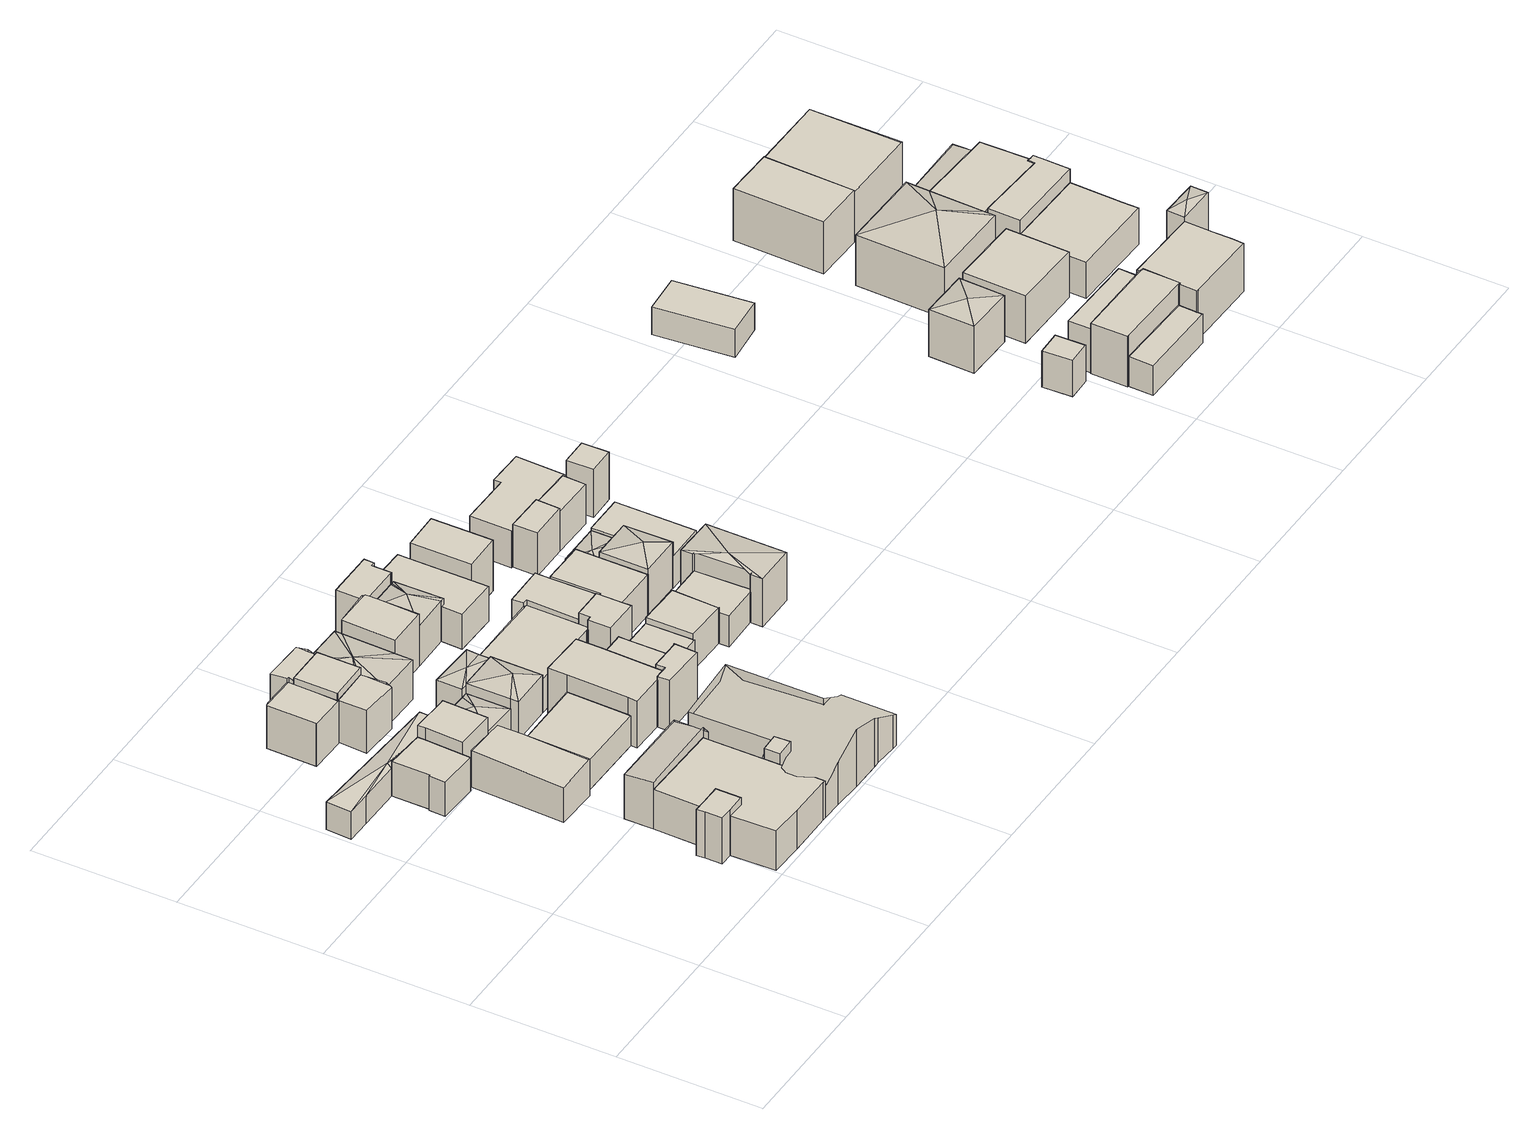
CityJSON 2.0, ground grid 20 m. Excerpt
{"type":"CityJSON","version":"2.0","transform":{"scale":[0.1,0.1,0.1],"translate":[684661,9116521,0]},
"CityObjects":{
"building1":{"type":"Building","attributes":{"Building Type":"Residential","Roof Shape":"shed","Roof Material":"Concrete Glazed Tile","Roof Material Code":"1","Roof Direction":"west","Building Height":6.89,"Roof Slope":11.7,"Footprint Area":16.26,"Solar PV Capacity Low":2.04,"Solar PV Capacity High":2.67,"Solar Annual Energy Low":2935,"Solar Annual Energy High":3869,"Suitable PV Area":12.15},"geometry":[{"type":"MultiSurface","lod":"2.2","boundaries":[[[0,1,2,3,4,5,6]],[[6,5,7,8]],[[5,4,9,7]],[[4,3,10,9]],[[3,2,11,10]],[[2,1,12,11]],[[1,0,13,12]],[[0,6,8,13]],[[8,7,9,10,11,12,13]]]}]},
"building2":{"type":"Building","attributes":{"Building Type":"Residential","Roof Shape":"hip","Roof Material":"Concrete Glazed Tile","Roof Material Code":"1","Roof Direction":"west","Building Height":4.15,"Roof Slope":23.5,"Footprint Area":63.28,"Solar PV Capacity Low":7.92,"Solar PV Capacity High":10.41,"Solar Annual Energy Low":11425,"Solar Annual Energy High":15057,"Suitable PV Area":47.3},"geometry":[{"type":"MultiSurface","lod":"2.2","boundaries":[[[14,15,16,17,18,19,20]],[[20,19,21,22]],[[19,18,23,21]],[[18,17,24,23]],[[17,16,25,24]],[[16,15,26,25]],[[15,14,27,26]],[[14,20,22,27]],[[22,21,28]],[[21,23,28]],[[23,24,28]],[[24,25,28]],[[25,26,28]],[[26,27,28]],[[27,22,28]]]}]},
"building3":{"type":"Building","attributes":{"Building Type":"Residential","Roof Shape":"shed","Roof Material":"Concrete Glazed Tile","Roof Material Code":"1","Roof Direction":"west","Building Height":5.06,"Roof Slope":14.5,"Footprint Area":41.88,"Solar PV Capacity Low":5.24,"Solar PV Capacity High":6.89,"Solar Annual Energy Low":7561,"Solar Annual Energy High":9964,"Suitable PV Area":31.3},"geometry":[{"type":"MultiSurface","lod":"2.2","boundaries":[[[17,29,30,31,32,33,18]],[[18,33,34,35]],[[33,32,36,34]],[[32,31,37,36]],[[31,30,38,37]],[[30,29,39,38]],[[29,17,40,39]],[[17,18,35,40]],[[35,34,36,37,38,39,40]]]}]},
"building4":{"type":"Building","attributes":{"Building Type":"Residential","Roof Shape":"shed","Roof Material":"Clay Tile Shingle","Roof Material Code":"3","Roof Direction":"west","Building Height":5.64,"Roof Slope":15.3,"Footprint Area":188.27,"Solar PV Capacity Low":23.57,"Solar PV Capacity High":30.96,"Solar Annual Energy Low":33990,"Solar Annual Energy High":44797,"Suitable PV Area":140.73},"geometry":[{"type":"MultiSurface","lod":"2.2","boundaries":[[[41,5,4,3,2,42,43,44,45,46,47,48,49,50]],[[50,49,51,52]],[[49,48,53,51]],[[48,47,54,53]],[[47,46,55,54]],[[46,45,56,55]],[[45,44,57,56]],[[44,43,58,57]],[[43,42,59,58]],[[42,2,60,59]],[[2,3,61,60]],[[3,4,62,61]],[[4,5,63,62]],[[5,41,64,63]],[[41,50,52,64]],[[52,51,53,54,55,56,57,58,59,60,61,62,63,64]]]}]},
"building5":{"type":"Building","attributes":{"Building Type":"Residential","Roof Shape":"gable","Roof Material":"Concrete Glazed Tile","Roof Material Code":"1","Roof Direction":"west","Building Height":5.34,"Roof Slope":33.9,"Footprint Area":77.62,"Solar PV Capacity Low":9.72,"Solar PV Capacity High":12.76,"Solar Annual Energy Low":14013,"Solar Annual Energy High":18468,"Suitable PV Area":58.02},"geometry":[{"type":"MultiSurface","lod":"2.2","boundaries":[[[65,66,67,68,69,70]],[[70,69,71,72]],[[69,68,73,71]],[[68,67,74,73]],[[67,66,75,74]],[[66,65,76,75]],[[65,70,72,76]],[[72,71,73,74,75,76]]]}]},
"building6":{"type":"Building","attributes":{"Building Type":"Residential","Roof Shape":"gable","Roof Material":"Concrete Glazed Tile","Roof Material Code":"1","Roof Direction":"west","Building Height":6.68,"Roof Slope":33.2,"Footprint Area":48.15,"Solar PV Capacity Low":6.03,"Solar PV Capacity High":7.92,"Solar Annual Energy Low":8694,"Solar Annual Energy High":11458,"Suitable PV Area":36},"geometry":[{"type":"MultiSurface","lod":"2.2","boundaries":[[[77,41,50,49,78]],[[78,49,79,80]],[[49,50,81,79]],[[50,41,82,81]],[[41,77,83,82]],[[77,78,80,83]],[[80,79,81,82,83]]]}]},
"building7":{"type":"Building","attributes":{"Building Type":"Residential","Roof Shape":"gable","Roof Material":"Concrete Glazed Tile","Roof Material Code":"1","Roof Direction":"west","Building Height":6.47,"Roof Slope":28.2,"Footprint Area":35.19,"Solar PV Capacity Low":4.41,"Solar PV Capacity High":5.79,"Solar Annual Energy Low":6353,"Solar Annual Energy High":8373,"Suitable PV Area":26.3},"geometry":[{"type":"MultiSurface","lod":"2.2","boundaries":[[[84,85,86,87,88,89,90,91,92]],[[92,91,93,94]],[[91,90,95,93]],[[90,89,96,95]],[[89,88,97,96]],[[88,87,98,97]],[[87,86,99,98]],[[86,85,100,99]],[[85,84,101,100]],[[84,92,94,101]],[[94,93,95,96,97,98,99,100,101]]]}]},
"building8":{"type":"Building","attributes":{"Building Type":"Residential","Roof Shape":"shed","Roof Material":"Concrete Glazed Tile","Roof Material Code":"1","Roof Direction":"west","Building Height":6.77,"Roof Slope":15.5,"Footprint Area":36.15,"Solar PV Capacity Low":4.53,"Solar PV Capacity High":5.95,"Solar Annual Energy Low":6527,"Solar Annual Energy High":8602,"Suitable PV Area":27.02},"geometry":[{"type":"MultiSurface","lod":"2.2","boundaries":[[[19,18,33,102,103,104]],[[104,103,105,106]],[[103,102,107,105]],[[102,33,108,107]],[[33,18,109,108]],[[18,19,110,109]],[[19,104,106,110]],[[106,105,107,108,109,110]]]}]},
"building9":{"type":"Building","attributes":{"Building Type":"Residential","Roof Shape":"gable","Roof Material":"Concrete Glazed Tile","Roof Material Code":"1","Roof Direction":"west","Building Height":6.35,"Roof Slope":33.2,"Footprint Area":22.7,"Solar PV Capacity Low":2.84,"Solar PV Capacity High":3.73,"Solar Annual Energy Low":4099,"Solar Annual Energy High":5402,"Suitable PV Area":16.97},"geometry":[{"type":"MultiSurface","lod":"2.2","boundaries":[[[111,112,113,114,115]],[[115,114,116,117]],[[114,113,118,116]],[[113,112,119,118]],[[112,111,120,119]],[[111,115,117,120]],[[117,116,118,119,120]]]}]},
"building10":{"type":"Building","attributes":{"Building Type":"Residential","Roof Shape":"gable","Roof Material":"Concrete Glazed Tile","Roof Material Code":"1","Roof Direction":"west","Building Height":7.15,"Roof Slope":25.3,"Footprint Area":5.91,"Solar PV Capacity Low":0.74,"Solar PV Capacity High":0.97,"Solar Annual Energy Low":1066,"Solar Annual Energy High":1405,"Suitable PV Area":4.41},"geometry":[{"type":"MultiSurface","lod":"2.2","boundaries":[[[47,46,121,122]],[[122,121,123,124]],[[121,46,125,123]],[[46,47,126,125]],[[47,122,124,126]],[[124,123,125,126]]]}]},
"building11":{"type":"Building","attributes":{"Building Type":"Residential","Roof Shape":"flat","Roof Material":"Concrete Glazed Tile","Roof Material Code":"1","Roof Direction":"west","Building Height":4.52,"Roof Slope":5.6,"Footprint Area":93.15,"Solar PV Capacity Low":11.66,"Solar PV Capacity High":15.32,"Solar Annual Energy Low":16818,"Solar Annual Energy High":22165,"Suitable PV Area":69.63},"geometry":[{"type":"MultiSurface","lod":"2.2","boundaries":[[[127,128,68,67,129]],[[129,67,130,131]],[[67,68,132,130]],[[68,128,133,132]],[[128,127,134,133]],[[127,129,131,134]],[[131,130,132,133,134]]]}]},
"building12":{"type":"Building","attributes":{"Building Type":"Residential","Roof Shape":"flat","Roof Material":"Concrete Glazed Tile","Roof Material Code":"1","Roof Direction":"west","Building Height":7.47,"Roof Slope":11.4,"Footprint Area":33.88,"Solar PV Capacity Low":4.24,"Solar PV Capacity High":5.57,"Solar Annual Energy Low":6117,"Solar Annual Energy High":8062,"Suitable PV Area":25.33},"geometry":[{"type":"MultiSurface","lod":"2.2","boundaries":[[[135,84,92,113,112,136,137]],[[137,136,138,139]],[[136,112,140,138]],[[112,113,141,140]],[[113,92,142,141]],[[92,84,143,142]],[[84,135,144,143]],[[135,137,139,144]],[[139,138,140,141,142,143,144]]]}]},
"building13":{"type":"Building","attributes":{"Building Type":"Residential","Roof Shape":"hip","Roof Material":"Concrete Glazed Tile","Roof Material Code":"1","Roof Direction":"west","Building Height":4.33,"Roof Slope":23.8,"Footprint Area":33,"Solar PV Capacity Low":4.13,"Solar PV Capacity High":5.43,"Solar Annual Energy Low":5958,"Solar Annual Energy High":7852,"Suitable PV Area":24.67},"geometry":[{"type":"MultiSurface","lod":"2.2","boundaries":[[[145,146,147,104,148]],[[148,104,149,150]],[[104,147,151,149]],[[147,146,152,151]],[[146,145,153,152]],[[145,148,150,153]],[[150,149,154]],[[149,151,154]],[[151,152,154]],[[152,153,154]],[[153,150,154]]]}]},
"building14":{"type":"Building","attributes":{"Building Type":"Residential","Roof Shape":"gable","Roof Material":"Concrete Glazed Tile","Roof Material Code":"1","Roof Direction":"west","Building Height":7.01,"Roof Slope":25.7,"Footprint Area":16.87,"Solar PV Capacity Low":2.11,"Solar PV Capacity High":2.77,"Solar Annual Energy Low":3045,"Solar Annual Energy High":4014,"Suitable PV Area":12.61},"geometry":[{"type":"MultiSurface","lod":"2.2","boundaries":[[[155,86,85,84,135,156,157]],[[157,156,158,159]],[[156,135,160,158]],[[135,84,161,160]],[[84,85,162,161]],[[85,86,163,162]],[[86,155,164,163]],[[155,157,159,164]],[[159,158,160,161,162,163,164]]]}]},
"building15":{"type":"Building","attributes":{"Building Type":"Residential","Roof Shape":"hip","Roof Material":"Concrete Glazed Tile","Roof Material Code":"1","Roof Direction":"west","Building Height":6.05,"Roof Slope":21.5,"Footprint Area":65.98,"Solar PV Capacity Low":8.26,"Solar PV Capacity High":10.85,"Solar Annual Energy Low":11913,"Solar Annual Energy High":15701,"Suitable PV Area":49.32},"geometry":[{"type":"MultiSurface","lod":"2.2","boundaries":[[[156,135,137,136,112,111,165,166,167,168]],[[168,167,169,170]],[[167,166,171,169]],[[166,165,172,171]],[[165,111,173,172]],[[111,112,174,173]],[[112,136,175,174]],[[136,137,176,175]],[[137,135,177,176]],[[135,156,178,177]],[[156,168,170,178]],[[170,169,179]],[[169,171,179]],[[171,172,179]],[[172,173,179]],[[173,174,179]],[[174,175,179]],[[175,176,179]],[[176,177,179]],[[177,178,179]],[[178,170,179]]]}]},
"building16":{"type":"Building","attributes":{"Building Type":"Residential","Roof Shape":"hip","Roof Material":"Concrete Glazed Tile","Roof Material Code":"1","Roof Direction":"west","Building Height":5.85,"Roof Slope":27.7,"Footprint Area":41.78,"Solar PV Capacity Low":5.23,"Solar PV Capacity High":6.87,"Solar Annual Energy Low":7543,"Solar Annual Energy High":9941,"Suitable PV Area":31.23},"geometry":[{"type":"MultiSurface","lod":"2.2","boundaries":[[[146,145,180,181,182]],[[182,181,183,184]],[[181,180,185,183]],[[180,145,186,185]],[[145,146,187,186]],[[146,182,184,187]],[[184,183,188]],[[183,185,188]],[[185,186,188]],[[186,187,188]],[[187,184,188]]]}]},
"building17":{"type":"Building","attributes":{"Building Type":"Residential","Roof Shape":"gable","Roof Material":"Clay Tile Shingle","Roof Material Code":"3","Roof Direction":"west","Building Height":4.66,"Roof Slope":32,"Footprint Area":230.27,"Solar PV Capacity Low":28.83,"Solar PV Capacity High":37.87,"Solar Annual Energy Low":41574,"Solar Annual Energy High":54792,"Suitable PV Area":172.13},"geometry":[{"type":"MultiSurface","lod":"2.2","boundaries":[[[189,190,191,192,193,194,48,47,122,121,46,45,195,196,197,198,199,200]],[[200,199,201,202]],[[199,198,203,201]],[[198,197,204,203]],[[197,196,205,204]],[[196,195,206,205]],[[195,45,207,206]],[[45,46,208,207]],[[46,121,209,208]],[[121,122,210,209]],[[122,47,211,210]],[[47,48,212,211]],[[48,194,213,212]],[[194,193,214,213]],[[193,192,215,214]],[[192,191,216,215]],[[191,190,217,216]],[[190,189,218,217]],[[189,200,202,218]],[[202,201,203,204,205,206,207,208,209,210,211,212,213,214,215,216,217,218]]]}]},
"building18":{"type":"Building","attributes":{"Building Type":"Residential","Roof Shape":"hip","Roof Material":"Concrete Glazed Tile","Roof Material Code":"1","Roof Direction":"west","Building Height":5.45,"Roof Slope":22.8,"Footprint Area":23.25,"Solar PV Capacity Low":2.91,"Solar PV Capacity High":3.82,"Solar Annual Energy Low":4197,"Solar Annual Energy High":5531,"Suitable PV Area":17.38},"geometry":[{"type":"MultiSurface","lod":"2.2","boundaries":[[[219,147,146,182,220,221]],[[221,220,222,223]],[[220,182,224,222]],[[182,146,225,224]],[[146,147,226,225]],[[147,219,227,226]],[[219,221,223,227]],[[223,222,228]],[[222,224,228]],[[224,225,228]],[[225,226,228]],[[226,227,228]],[[227,223,228]]]}]},
"building19":{"type":"Building","attributes":{"Building Type":"Residential","Roof Shape":"flat","Roof Material":"Concrete Glazed Tile","Roof Material Code":"1","Roof Direction":"west","Building Height":7.12,"Roof Slope":7.2,"Footprint Area":80.52,"Solar PV Capacity Low":10.08,"Solar PV Capacity High":13.24,"Solar Annual Energy Low":14538,"Solar Annual Energy High":19159,"Suitable PV Area":60.19},"geometry":[{"type":"MultiSurface","lod":"2.2","boundaries":[[[229,128,127,230,231,232,233,234,235]],[[235,234,236,237]],[[234,233,238,236]],[[233,232,239,238]],[[232,231,240,239]],[[231,230,241,240]],[[230,127,242,241]],[[127,128,243,242]],[[128,229,244,243]],[[229,235,237,244]],[[237,236,238,239,240,241,242,243,244]]]}]},
"building20":{"type":"Building","attributes":{"Building Type":"Residential","Roof Shape":"shed","Roof Material":"Concrete Glazed Tile","Roof Material Code":"1","Roof Direction":"west","Building Height":7.63,"Roof Slope":10,"Footprint Area":17.45,"Solar PV Capacity Low":2.18,"Solar PV Capacity High":2.87,"Solar Annual Energy Low":3150,"Solar Annual Energy High":4151,"Suitable PV Area":13.04},"geometry":[{"type":"MultiSurface","lod":"2.2","boundaries":[[[245,246,247,233,232,231,248,249]],[[249,248,250,251]],[[248,231,252,250]],[[231,232,253,252]],[[232,233,254,253]],[[233,247,255,254]],[[247,246,256,255]],[[246,245,257,256]],[[245,249,251,257]],[[251,250,252,253,254,255,256,257]]]}]},
"building21":{"type":"Building","attributes":{"Building Type":"Residential","Roof Shape":"gable","Roof Material":"Concrete Glazed Tile","Roof Material Code":"1","Roof Direction":"west","Building Height":7.99,"Roof Slope":33.8,"Footprint Area":42.11,"Solar PV Capacity Low":5.27,"Solar PV Capacity High":6.93,"Solar Annual Energy Low":7603,"Solar Annual Energy High":10020,"Suitable PV Area":31.48},"geometry":[{"type":"MultiSurface","lod":"2.2","boundaries":[[[258,167,166,259,260,261]],[[261,260,262,263]],[[260,259,264,262]],[[259,166,265,264]],[[166,167,266,265]],[[167,258,267,266]],[[258,261,263,267]],[[263,262,264,265,266,267]]]}]},
"building22":{"type":"Building","attributes":{"Building Type":"Residential","Roof Shape":"flat","Roof Material":"Concrete Glazed Tile","Roof Material Code":"1","Roof Direction":"west","Building Height":5.8,"Roof Slope":12,"Footprint Area":33.67,"Solar PV Capacity Low":4.22,"Solar PV Capacity High":5.54,"Solar Annual Energy Low":6080,"Solar Annual Energy High":8012,"Suitable PV Area":25.17},"geometry":[{"type":"MultiSurface","lod":"2.2","boundaries":[[[234,233,247,246,268,269]],[[269,268,270,271]],[[268,246,272,270]],[[246,247,273,272]],[[247,233,274,273]],[[233,234,275,274]],[[234,269,271,275]],[[271,270,272,273,274,275]]]}]},
"building23":{"type":"Building","attributes":{"Building Type":"Residential","Roof Shape":"gable","Roof Material":"Concrete Glazed Tile","Roof Material Code":"1","Roof Direction":"west","Building Height":5.14,"Roof Slope":28,"Footprint Area":99.01,"Solar PV Capacity Low":12.4,"Solar PV Capacity High":16.28,"Solar Annual Energy Low":17876,"Solar Annual Energy High":23560,"Suitable PV Area":74.01},"geometry":[{"type":"MultiSurface","lod":"2.2","boundaries":[[[182,181,276,277,278,279,280,281,220]],[[220,281,282,283]],[[281,280,284,282]],[[280,279,285,284]],[[279,278,286,285]],[[278,277,287,286]],[[277,276,288,287]],[[276,181,289,288]],[[181,182,290,289]],[[182,291,290]],[[182,220,283,291]],[[283,282,284,285,286,287,288,289,290,291]]]}]},
"building24":{"type":"Building","attributes":{"Building Type":"Residential","Roof Shape":"hip","Roof Material":"Concrete Glazed Tile","Roof Material Code":"1","Roof Direction":"west","Building Height":6.13,"Roof Slope":29.6,"Footprint Area":41.36,"Solar PV Capacity Low":5.18,"Solar PV Capacity High":6.8,"Solar Annual Energy Low":7466,"Solar Annual Energy High":9840,"Suitable PV Area":30.91},"geometry":[{"type":"MultiSurface","lod":"2.2","boundaries":[[[292,293,260,259,294,295,296]],[[296,295,297,298]],[[295,294,299,297]],[[294,259,300,299]],[[259,260,301,300]],[[260,293,302,301]],[[293,292,303,302]],[[292,296,298,303]],[[298,297,304]],[[297,299,304]],[[299,300,304]],[[300,301,304]],[[301,302,304]],[[302,303,304]],[[303,298,304]]]}]},
"building25":{"type":"Building","attributes":{"Building Type":"Residential","Roof Shape":"gable","Roof Material":"Concrete Glazed Tile","Roof Material Code":"1","Roof Direction":"west","Building Height":4.64,"Roof Slope":28.5,"Footprint Area":33.91,"Solar PV Capacity Low":4.25,"Solar PV Capacity High":5.58,"Solar Annual Energy Low":6121,"Solar Annual Energy High":8068,"Suitable PV Area":25.34},"geometry":[{"type":"MultiSurface","lod":"2.2","boundaries":[[[268,246,245,305,306,307]],[[307,306,308,309]],[[306,305,310,308]],[[305,245,311,310]],[[245,246,312,311]],[[246,268,313,312]],[[268,307,309,313]],[[309,308,310,311,312,313]]]}]},
"building26":{"type":"Building","attributes":{"Building Type":"Residential","Roof Shape":"flat","Roof Material":"Concrete Glazed Tile","Roof Material Code":"1","Roof Direction":"west","Building Height":7.76,"Roof Slope":8.9,"Footprint Area":25.7,"Solar PV Capacity Low":3.22,"Solar PV Capacity High":4.23,"Solar Annual Energy Low":4641,"Solar Annual Energy High":6116,"Suitable PV Area":19.21},"geometry":[{"type":"MultiSurface","lod":"2.2","boundaries":[[[314,258,261,260,293,292,315,316,317]],[[317,316,318,319]],[[316,315,320,318]],[[315,292,321,320]],[[292,293,322,321]],[[293,260,323,322]],[[260,261,324,323]],[[261,258,325,324]],[[258,314,326,325]],[[314,317,319,326]],[[319,318,320,321,322,323,324,325,326]]]}]},
"building27":{"type":"Building","attributes":{"Building Type":"Residential","Roof Shape":"flat","Roof Material":"Concrete Glazed Tile","Roof Material Code":"1","Roof Direction":"west","Building Height":6.91,"Roof Slope":8.1,"Footprint Area":22.49,"Solar PV Capacity Low":2.82,"Solar PV Capacity High":3.7,"Solar Annual Energy Low":4060,"Solar Annual Energy High":5350,"Suitable PV Area":16.81},"geometry":[{"type":"MultiSurface","lod":"2.2","boundaries":[[[327,328,329,279,278,277,330,331]],[[331,330,332,333]],[[330,277,334,332]],[[277,278,335,334]],[[278,279,336,335]],[[279,329,337,336]],[[329,328,338,337]],[[328,327,339,338]],[[327,331,333,339]],[[333,332,334,335,336,337,338,339]]]}]},
"building28":{"type":"Building","attributes":{"Building Type":"Residential","Roof Shape":"flat","Roof Material":"Concrete Glazed Tile","Roof Material Code":"1","Roof Direction":"west","Building Height":5.29,"Roof Slope":9.3,"Footprint Area":71.92,"Solar PV Capacity Low":9,"Solar PV Capacity High":11.83,"Solar Annual Energy Low":12984,"Solar Annual Energy High":17112,"Suitable PV Area":53.76},"geometry":[{"type":"MultiSurface","lod":"2.2","boundaries":[[[316,315,292,296,295,294,340,341,342,343,344]],[[344,343,345,346]],[[343,342,347,345]],[[342,341,348,347]],[[341,340,349,348]],[[340,294,350,349]],[[294,295,351,350]],[[295,296,352,351]],[[296,292,353,352]],[[292,315,354,353]],[[315,316,355,354]],[[316,344,346,355]],[[346,345,347,348,349,350,351,352,353,354,355]]]}]},
"building29":{"type":"Building","attributes":{"Building Type":"Residential","Roof Shape":"flat","Roof Material":"Concrete Glazed Tile","Roof Material Code":"1","Roof Direction":"west","Building Height":5.89,"Roof Slope":6.4,"Footprint Area":46.36,"Solar PV Capacity Low":5.81,"Solar PV Capacity High":7.62,"Solar Annual Energy Low":8371,"Solar Annual Energy High":11032,"Suitable PV Area":34.66},"geometry":[{"type":"MultiSurface","lod":"2.2","boundaries":[[[356,281,280,279,329,328,357,358,359]],[[359,358,360,361]],[[358,357,362,360]],[[357,328,363,362]],[[328,329,364,363]],[[329,279,365,364]],[[279,280,366,365]],[[280,281,367,366]],[[281,356,368,367]],[[356,359,361,368]],[[361,360,362,363,364,365,366,367,368]]]}]},
"building30":{"type":"Building","attributes":{"Building Type":"Residential","Roof Shape":"shed","Roof Material":"Concrete Glazed Tile","Roof Material Code":"1","Roof Direction":"west","Building Height":5.41,"Roof Slope":11.4,"Footprint Area":39.55,"Solar PV Capacity Low":4.95,"Solar PV Capacity High":6.5,"Solar Annual Energy Low":7140,"Solar Annual Energy High":9410,"Suitable PV Area":29.56},"geometry":[{"type":"MultiSurface","lod":"2.2","boundaries":[[[307,306,369,370,371]],[[371,370,372,373]],[[370,369,374,372]],[[369,306,375,374]],[[306,307,376,375]],[[307,371,373,376]],[[373,372,374,375,376]]]}]},
"building31":{"type":"Building","attributes":{"Building Type":"Residential","Roof Shape":"shed","Roof Material":"Concrete Glazed Tile","Roof Material Code":"1","Roof Direction":"west","Building Height":6.09,"Roof Slope":11.5,"Footprint Area":63.16,"Solar PV Capacity Low":7.91,"Solar PV Capacity High":10.39,"Solar Annual Energy Low":11403,"Solar Annual Energy High":15028,"Suitable PV Area":47.21},"geometry":[{"type":"MultiSurface","lod":"2.2","boundaries":[[[377,358,357,328,327,378,379,380,381]],[[381,380,382,383]],[[380,379,384,382]],[[379,378,385,384]],[[378,327,386,385]],[[327,328,387,386]],[[328,357,388,387]],[[357,358,389,388]],[[358,377,390,389]],[[377,381,383,390]],[[383,382,384,385,386,387,388,389,390]]]}]},
"building32":{"type":"Building","attributes":{"Building Type":"Residential","Roof Shape":"gable","Roof Material":"Concrete Glazed Tile","Roof Material Code":"1","Roof Direction":"west","Building Height":7.72,"Roof Slope":30.8,"Footprint Area":44.25,"Solar PV Capacity Low":5.54,"Solar PV Capacity High":7.28,"Solar Annual Energy Low":7990,"Solar Annual Energy High":10530,"Suitable PV Area":33.08},"geometry":[{"type":"MultiSurface","lod":"2.2","boundaries":[[[343,342,391,392]],[[392,391,393,394]],[[391,342,395,393]],[[342,343,396,395]],[[343,392,394,396]],[[394,393,395,396]]]}]},
"building33":{"type":"Building","attributes":{"Building Type":"Residential","Roof Shape":"shed","Roof Material":"Concrete Glazed Tile","Roof Material Code":"1","Roof Direction":"west","Building Height":4.55,"Roof Slope":15.8,"Footprint Area":45.16,"Solar PV Capacity Low":5.65,"Solar PV Capacity High":7.43,"Solar Annual Energy Low":8154,"Solar Annual Energy High":10746,"Suitable PV Area":33.76},"geometry":[{"type":"MultiSurface","lod":"2.2","boundaries":[[[397,398,399,400,371,370,401]],[[401,370,402,403]],[[370,371,404,402]],[[371,400,405,404]],[[400,399,406,405]],[[399,398,407,406]],[[398,397,408,407]],[[397,401,403,408]],[[403,402,404,405,406,407,408]]]}]},
"building34":{"type":"Building","attributes":{"Building Type":"Residential","Roof Shape":"hip","Roof Material":"Concrete Glazed Tile","Roof Material Code":"1","Roof Direction":"west","Building Height":6.9,"Roof Slope":29.1,"Footprint Area":40.04,"Solar PV Capacity Low":5.01,"Solar PV Capacity High":6.58,"Solar Annual Energy Low":7228,"Solar Annual Energy High":9526,"Suitable PV Area":29.93},"geometry":[{"type":"MultiSurface","lod":"2.2","boundaries":[[[379,409,410,411,380]],[[380,411,412,413]],[[411,410,414,412]],[[410,409,415,414]],[[409,379,416,415]],[[379,380,413,416]],[[413,412,417]],[[412,414,417]],[[414,415,417]],[[415,416,417]],[[416,413,417]]]}]},
"building35":{"type":"Building","attributes":{"Building Type":"Residential","Roof Shape":"hip","Roof Material":"Concrete Glazed Tile","Roof Material Code":"1","Roof Direction":"west","Building Height":7.35,"Roof Slope":26.8,"Footprint Area":60.33,"Solar PV Capacity Low":7.55,"Solar PV Capacity High":9.92,"Solar Annual Energy Low":10892,"Solar Annual Energy High":14355,"Suitable PV Area":45.1},"geometry":[{"type":"MultiSurface","lod":"2.2","boundaries":[[[418,400,399,398,397,419,420,421]],[[421,420,422,423]],[[420,419,424,422]],[[419,397,425,424]],[[397,398,426,425]],[[398,399,427,426]],[[399,400,428,427]],[[400,418,429,428]],[[418,421,423,429]],[[423,422,430]],[[422,424,430]],[[424,425,430]],[[425,426,430]],[[426,427,430]],[[427,428,430]],[[428,429,430]],[[429,423,430]]]}]},
"building36":{"type":"Building","attributes":{"Building Type":"Residential","Roof Shape":"hip","Roof Material":"Concrete Glazed Tile","Roof Material Code":"1","Roof Direction":"west","Building Height":4.38,"Roof Slope":21,"Footprint Area":26,"Solar PV Capacity Low":3.26,"Solar PV Capacity High":4.28,"Solar Annual Energy Low":4694,"Solar Annual Energy High":6186,"Suitable PV Area":19.43},"geometry":[{"type":"MultiSurface","lod":"2.2","boundaries":[[[431,377,381,380,411,432,433]],[[433,432,434,435]],[[432,411,436,434]],[[411,380,437,436]],[[380,381,438,437]],[[381,377,439,438]],[[377,431,440,439]],[[431,433,435,440]],[[435,434,441]],[[434,436,441]],[[436,437,441]],[[437,438,441]],[[438,439,441]],[[439,440,441]],[[440,435,441]]]}]},
"building37":{"type":"Building","attributes":{"Building Type":"Residential","Roof Shape":"flat","Roof Material":"Concrete Glazed Tile","Roof Material Code":"1","Roof Direction":"west","Building Height":6.54,"Roof Slope":7,"Footprint Area":18.36,"Solar PV Capacity Low":2.3,"Solar PV Capacity High":3.02,"Solar Annual Energy Low":3315,"Solar Annual Energy High":4369,"Suitable PV Area":13.73},"geometry":[{"type":"MultiSurface","lod":"2.2","boundaries":[[[442,443,444,445]],[[445,444,446,447]],[[444,443,448,446]],[[443,442,449,448]],[[442,445,447,449]],[[447,446,448,449]]]}]},
"building38":{"type":"Building","attributes":{"Building Type":"Residential","Roof Shape":"gable","Roof Material":"Concrete Glazed Tile","Roof Material Code":"1","Roof Direction":"west","Building Height":4.79,"Roof Slope":33,"Footprint Area":63.17,"Solar PV Capacity Low":7.91,"Solar PV Capacity High":10.39,"Solar Annual Energy Low":11405,"Solar Annual Energy High":15031,"Suitable PV Area":47.22},"geometry":[{"type":"MultiSurface","lod":"2.2","boundaries":[[[433,432,411,410,409,450,451,452]],[[452,451,453,454]],[[451,450,455,453]],[[450,409,456,455]],[[409,410,457,456]],[[410,411,458,457]],[[411,432,459,458]],[[432,433,460,459]],[[433,452,454,460]],[[454,453,455,456,457,458,459,460]]]}]},
"building39":{"type":"Building","attributes":{"Building Type":"Residential","Roof Shape":"flat","Roof Material":"Clay Tile Shingle","Roof Material Code":"3","Roof Direction":"west","Building Height":5.64,"Roof Slope":12.6,"Footprint Area":78.07,"Solar PV Capacity Low":9.78,"Solar PV Capacity High":12.84,"Solar Annual Energy Low":14096,"Solar Annual Energy High":18577,"Suitable PV Area":58.36},"geometry":[{"type":"MultiSurface","lod":"2.2","boundaries":[[[461,462,463,464,443,442,465,466,467]],[[467,466,468,469]],[[466,465,470,468]],[[465,442,471,470]],[[442,443,472,471]],[[443,464,473,472]],[[464,463,474,473]],[[463,462,475,474]],[[462,461,476,475]],[[461,467,469,476]],[[469,468,470,471,472,473,474,475,476]]]}]},
"building40":{"type":"Building","attributes":{"Building Type":"Residential","Roof Shape":"gable","Roof Material":"Concrete Glazed Tile","Roof Material Code":"1","Roof Direction":"west","Building Height":5.97,"Roof Slope":25.1,"Footprint Area":19.73,"Solar PV Capacity Low":2.47,"Solar PV Capacity High":3.24,"Solar Annual Energy Low":3562,"Solar Annual Energy High":4695,"Suitable PV Area":14.75},"geometry":[{"type":"MultiSurface","lod":"2.2","boundaries":[[[465,442,445,477]],[[477,445,478,479]],[[445,442,480,478]],[[442,465,481,480]],[[465,477,479,481]],[[479,478,480,481]]]}]},
"building41":{"type":"Building","attributes":{"Building Type":"Residential","Roof Shape":"shed","Roof Material":"Concrete Glazed Tile","Roof Material Code":"1","Roof Direction":"west","Building Height":7.23,"Roof Slope":12.5,"Footprint Area":14.15,"Solar PV Capacity Low":1.77,"Solar PV Capacity High":2.33,"Solar Annual Energy Low":2554,"Solar Annual Energy High":3366,"Suitable PV Area":10.58},"geometry":[{"type":"MultiSurface","lod":"2.2","boundaries":[[[482,483,484,485]],[[485,484,486,487]],[[484,483,488,486]],[[483,482,489,488]],[[482,485,487,489]],[[487,486,488,489]]]}]},
"building42":{"type":"Building","attributes":{"Building Type":"Residential","Roof Shape":"gable","Roof Material":"Concrete Glazed Tile","Roof Material Code":"1","Roof Direction":"west","Building Height":5.45,"Roof Slope":34.4,"Footprint Area":13.83,"Solar PV Capacity Low":1.73,"Solar PV Capacity High":2.27,"Solar Annual Energy Low":2496,"Solar Annual Energy High":3290,"Suitable PV Area":10.34},"geometry":[{"type":"MultiSurface","lod":"2.2","boundaries":[[[490,491,492,493]],[[493,492,494,495]],[[492,491,496,494]],[[491,490,497,496]],[[490,493,495,497]],[[495,494,496,497]]]}]},
"building43":{"type":"Building","attributes":{"Building Type":"Residential","Roof Shape":"shed","Roof Material":"Concrete Glazed Tile","Roof Material Code":"1","Roof Direction":"west","Building Height":4.1,"Roof Slope":10.8,"Footprint Area":61.94,"Solar PV Capacity Low":7.76,"Solar PV Capacity High":10.19,"Solar Annual Energy Low":11183,"Solar Annual Energy High":14739,"Suitable PV Area":46.3},"geometry":[{"type":"MultiSurface","lod":"2.2","boundaries":[[[498,499,500,501]],[[501,500,502,503]],[[500,499,504,502]],[[499,498,505,504]],[[498,501,503,505]],[[503,502,504,505]]]}]},
"building44":{"type":"Building","attributes":{"Building Type":"Residential","Roof Shape":"hip","Roof Material":"Concrete Glazed Tile","Roof Material Code":"1","Roof Direction":"west","Building Height":7.09,"Roof Slope":24.6,"Footprint Area":43.81,"Solar PV Capacity Low":5.49,"Solar PV Capacity High":7.2,"Solar Annual Energy Low":7910,"Solar Annual Energy High":10424,"Suitable PV Area":32.75},"geometry":[{"type":"MultiSurface","lod":"2.2","boundaries":[[[506,507,508,509]],[[509,508,510,511]],[[508,507,512,510]],[[507,506,513,512]],[[506,509,511,513]],[[511,510,514]],[[510,512,514]],[[512,513,514]],[[513,511,514]]]}]},
"building45":{"type":"Building","attributes":{"Building Type":"Residential","Roof Shape":"shed","Roof Material":"Concrete Glazed Tile","Roof Material Code":"1","Roof Direction":"west","Building Height":4.37,"Roof Slope":19.9,"Footprint Area":39.18,"Solar PV Capacity Low":4.91,"Solar PV Capacity High":6.44,"Solar Annual Energy Low":7074,"Solar Annual Energy High":9323,"Suitable PV Area":29.29},"geometry":[{"type":"MultiSurface","lod":"2.2","boundaries":[[[515,516,517,518,519]],[[519,518,520,521]],[[518,517,522,520]],[[517,516,523,522]],[[516,515,524,523]],[[515,519,521,524]],[[521,520,522,523,524]]]}]},
"building46":{"type":"Building","attributes":{"Building Type":"Residential","Roof Shape":"gable","Roof Material":"Concrete Glazed Tile","Roof Material Code":"1","Roof Direction":"west","Building Height":7.56,"Roof Slope":31,"Footprint Area":62.08,"Solar PV Capacity Low":7.77,"Solar PV Capacity High":10.21,"Solar Annual Energy Low":11208,"Solar Annual Energy High":14771,"Suitable PV Area":46.4},"geometry":[{"type":"MultiSurface","lod":"2.2","boundaries":[[[525,517,516,526,527,528,529,530]],[[530,529,531,532]],[[529,528,533,531]],[[528,527,534,533]],[[527,526,535,534]],[[526,516,536,535]],[[516,517,537,536]],[[517,525,538,537]],[[525,530,532,538]],[[532,531,533,534,535,536,537,538]]]}]},
"building47":{"type":"Building","attributes":{"Building Type":"Residential","Roof Shape":"gable","Roof Material":"Concrete Glazed Tile","Roof Material Code":"1","Roof Direction":"west","Building Height":6.57,"Roof Slope":26.9,"Footprint Area":36.06,"Solar PV Capacity Low":4.52,"Solar PV Capacity High":5.93,"Solar Annual Energy Low":6511,"Solar Annual Energy High":8581,"Suitable PV Area":26.96},"geometry":[{"type":"MultiSurface","lod":"2.2","boundaries":[[[539,529,528,540,541]],[[541,540,542,543]],[[540,528,544,542]],[[528,529,545,544]],[[529,539,546,545]],[[539,541,543,546]],[[543,542,544,545,546]]]}]},
"building48":{"type":"Building","attributes":{"Building Type":"Residential","Roof Shape":"shed","Roof Material":"Concrete Glazed Tile","Roof Material Code":"1","Roof Direction":"west","Building Height":6.94,"Roof Slope":16.7,"Footprint Area":89.3,"Solar PV Capacity Low":11.18,"Solar PV Capacity High":14.68,"Solar Annual Energy Low":16122,"Solar Annual Energy High":21247,"Suitable PV Area":66.75},"geometry":[{"type":"MultiSurface","lod":"2.2","boundaries":[[[547,548,549,550]],[[550,549,551,552]],[[549,548,553,551]],[[548,547,554,553]],[[547,550,552,554]],[[552,551,553,554]]]}]},
"building49":{"type":"Building","attributes":{"Building Type":"Residential","Roof Shape":"hip","Roof Material":"Concrete Glazed Tile","Roof Material Code":"1","Roof Direction":"west","Building Height":7.68,"Roof Slope":22.1,"Footprint Area":144.19,"Solar PV Capacity Low":18.05,"Solar PV Capacity High":23.71,"Solar Annual Energy Low":26033,"Solar Annual Energy High":34309,"Suitable PV Area":107.78},"geometry":[{"type":"MultiSurface","lod":"2.2","boundaries":[[[555,556,557,558,559,560]],[[560,559,561,562]],[[559,558,563,561]],[[558,557,564,563]],[[557,556,565,564]],[[556,555,566,565]],[[555,560,562,566]],[[562,561,567]],[[561,563,567]],[[563,564,567]],[[564,565,567]],[[565,566,567]],[[566,562,567]]]}]},
"building50":{"type":"Building","attributes":{"Building Type":"Residential","Roof Shape":"shed","Roof Material":"Concrete Glazed Tile","Roof Material Code":"1","Roof Direction":"west","Building Height":7.25,"Roof Slope":20,"Footprint Area":88.91,"Solar PV Capacity Low":11.13,"Solar PV Capacity High":14.62,"Solar Annual Energy Low":16053,"Solar Annual Energy High":21156,"Suitable PV Area":66.46},"geometry":[{"type":"MultiSurface","lod":"2.2","boundaries":[[[540,528,527,526,516,515,568,569,570,571,572]],[[572,571,573,574]],[[571,570,575,573]],[[570,569,576,575]],[[569,568,577,576]],[[568,515,578,577]],[[515,516,536,578]],[[516,526,579,536]],[[526,527,580,579]],[[527,528,581,580]],[[528,540,582,581]],[[540,572,574,582]],[[574,573,575,576,577,578,536,579,580,581,582]]]}]},
"building51":{"type":"Building","attributes":{"Building Type":"Residential","Roof Shape":"flat","Roof Material":"Concrete Glazed Tile","Roof Material Code":"1","Roof Direction":"west","Building Height":7.92,"Roof Slope":9.6,"Footprint Area":89.2,"Solar PV Capacity Low":11.17,"Solar PV Capacity High":14.67,"Solar Annual Energy Low":16105,"Solar Annual Energy High":21225,"Suitable PV Area":66.68},"geometry":[{"type":"MultiSurface","lod":"2.2","boundaries":[[[583,584,585,586]],[[586,585,587,588]],[[585,584,589,587]],[[584,583,590,589]],[[583,586,588,590]],[[588,587,589,590]]]}]},
"building52":{"type":"Building","attributes":{"Building Type":"Residential","Roof Shape":"flat","Roof Material":"Concrete Glazed Tile","Roof Material Code":"1","Roof Direction":"west","Building Height":5.49,"Roof Slope":10.5,"Footprint Area":113.99,"Solar PV Capacity Low":14.27,"Solar PV Capacity High":18.75,"Solar Annual Energy Low":20580,"Solar Annual Energy High":27123,"Suitable PV Area":85.21},"geometry":[{"type":"MultiSurface","lod":"2.2","boundaries":[[[591,592,593,594,595,596,597]],[[597,596,598,599]],[[596,595,600,598]],[[595,594,601,600]],[[594,593,602,601]],[[593,592,603,602]],[[592,591,604,603]],[[591,597,599,604]],[[599,598,600,601,602,603,604]]]}]},
"building53":{"type":"Building","attributes":{"Building Type":"Residential","Roof Shape":"flat","Roof Material":"Concrete Glazed Tile","Roof Material Code":"1","Roof Direction":"west","Building Height":7.59,"Roof Slope":7,"Footprint Area":50.65,"Solar PV Capacity Low":6.34,"Solar PV Capacity High":8.33,"Solar Annual Energy Low":9144,"Solar Annual Energy High":12051,"Suitable PV Area":37.86},"geometry":[{"type":"MultiSurface","lod":"2.2","boundaries":[[[595,605,606,607,608,609,610,596]],[[596,610,611,612]],[[610,609,613,611]],[[609,608,614,613]],[[608,607,615,614]],[[607,606,616,615]],[[606,605,617,616]],[[605,595,618,617]],[[595,596,612,618]],[[612,611,613,614,615,616,617,618]]]}]},
"building54":{"type":"Building","attributes":{"Building Type":"Residential","Roof Shape":"flat","Roof Material":"Concrete Glazed Tile","Roof Material Code":"1","Roof Direction":"west","Building Height":7.45,"Roof Slope":5.7,"Footprint Area":87.87,"Solar PV Capacity Low":11,"Solar PV Capacity High":14.45,"Solar Annual Energy Low":15865,"Solar Annual Energy High":20909,"Suitable PV Area":65.69},"geometry":[{"type":"MultiSurface","lod":"2.2","boundaries":[[[609,608,607,619,620,621,558,557,610]],[[610,557,622,623]],[[557,558,624,622]],[[558,621,625,624]],[[621,620,626,625]],[[620,619,627,626]],[[619,607,628,627]],[[607,608,629,628]],[[608,609,630,629]],[[609,610,623,630]],[[623,622,624,625,626,627,628,629,630]]]}]},
"building55":{"type":"Building","attributes":{"Building Type":"Residential","Roof Shape":"hip","Roof Material":"Concrete Glazed Tile","Roof Material Code":"1","Roof Direction":"west","Building Height":7.94,"Roof Slope":29,"Footprint Area":13.39,"Solar PV Capacity Low":1.68,"Solar PV Capacity High":2.2,"Solar Annual Energy Low":2418,"Solar Annual Energy High":3187,"Suitable PV Area":10.01},"geometry":[{"type":"MultiSurface","lod":"2.2","boundaries":[[[631,572,632,633]],[[633,632,634,635]],[[632,572,636,634]],[[572,631,637,636]],[[631,633,635,637]],[[635,634,638]],[[634,636,638]],[[636,637,638]],[[637,635,638]]]}]},
"building56":{"type":"Building","attributes":{"Building Type":"Residential","Roof Shape":"gable","Roof Material":"Concrete Glazed Tile","Roof Material Code":"1","Roof Direction":"west","Building Height":7.65,"Roof Slope":32.5,"Footprint Area":137.31,"Solar PV Capacity Low":17.19,"Solar PV Capacity High":22.58,"Solar Annual Energy Low":24791,"Solar Annual Energy High":32672,"Suitable PV Area":102.64},"geometry":[{"type":"MultiSurface","lod":"2.2","boundaries":[[[639,585,584,640]],[[640,584,641,642]],[[584,585,643,641]],[[585,639,644,643]],[[639,640,642,644]],[[642,641,643,644]]]}]},
"building57":{"type":"Building","attributes":{"Building Type":"Residential","Roof Shape":"gable","Roof Material":"Concrete Glazed Tile","Roof Material Code":"1","Roof Direction":"west","Building Height":5.61,"Roof Slope":32.9,"Footprint Area":39.14,"Solar PV Capacity Low":4.9,"Solar PV Capacity High":6.44,"Solar Annual Energy Low":7066,"Solar Annual Energy High":9312,"Suitable PV Area":29.25},"geometry":[{"type":"MultiSurface","lod":"2.2","boundaries":[[[645,646,559,558,621,620,647]],[[647,620,648,649]],[[620,621,650,648]],[[621,558,651,650]],[[558,559,652,651]],[[559,646,653,652]],[[646,645,654,653]],[[645,647,649,654]],[[649,648,650,651,652,653,654]]]}]}
},
"vertices":[
[183,95,0],[183,72,0],[202,72,0],[229,72,0],[229,107,0],[200,107,0],[182,107,0],[200,107,69],[182,107,70],[229,107,69],[229,72,69],[202,72,69],[183,72,70],[183,95,70],
[9,514,0],[7,479,0],[42,478,0],[103,478,0],[160,475,0],[212,473,0],[213,502,0],[212,473,42],[213,502,42],[160,475,42],[103,478,42],[42,478,42],[7,479,42],[9,514,42],[106,485,45],
[103,426,0],[101,426,0],[100,403,0],[157,401,0],[160,464,0],[160,464,51],[160,475,51],[157,401,51],[100,403,52],[101,426,52],[103,426,52],[103,478,52],
[201,176,0],[204,10,0],[252,9,0],[315,9,0],[320,9,0],[321,71,0],[321,93,0],[321,99,0],[321,169,0],[321,176,0],[321,169,56],[321,176,56],[321,99,56],[321,93,56],[321,71,56],[320,9,56],[315,9,57],[252,9,58],[204,10,60],[202,72,60],[229,72,59],[229,107,59],[200,107,60],[201,176,60],
[159,275,0],[219,273,0],[219,279,0],[223,366,0],[224,402,0],[164,404,0],[224,402,53],[164,404,56],[223,366,54],[219,279,56],[219,273,56],[159,275,53],
[201,216,0],[321,216,0],[321,169,67],[321,216,67],[321,176,71],[201,176,71],[201,216,67],
[160,644,0],[160,651,0],[157,651,0],[112,652,0],[109,652,0],[108,584,0],[108,583,0],[159,582,0],[159,584,0],[159,582,65],[159,584,65],[108,583,65],[108,584,65],[109,652,65],[112,652,67],[157,651,67],[160,651,65],[160,644,65],
[158,412,0],[215,410,0],[217,473,0],[215,410,68],[217,473,68],[158,412,69],[160,464,69],[160,475,69],[212,473,68],
[214,548,0],[216,584,0],[161,584,0],[159,544,0],[214,541,0],[159,544,65],[214,541,63],[161,584,63],[216,584,64],[214,548,68],
[348,72,0],[347,94,0],[348,72,72],[347,94,72],[321,71,72],[321,93,72],
[327,282,0],[329,366,0],[326,278,0],[219,279,45],[326,278,45],[223,366,45],[329,366,45],[327,282,45],
[215,644,0],[216,591,0],[216,644,0],[216,591,75],[216,644,75],[216,584,75],[161,584,75],[159,584,75],[160,644,75],[215,644,75],
[270,410,0],[270,471,0],[261,471,0],[215,412,0],[217,473,43],[215,412,43],[261,471,43],[270,471,43],[270,410,43],[247,447,48],
[158,675,0],[215,656,0],[216,672,0],[215,656,75],[216,672,71],[215,644,70],[160,644,70],[160,651,73],[157,651,73],[158,675,70],
[276,547,0],[276,571,0],[278,645,0],[278,655,0],[278,645,60],[278,655,60],[276,571,60],[276,547,60],[214,548,60],[216,584,60],[216,591,60],[216,644,60],[215,644,60],[215,656,60],[240,609,65],
[270,399,0],[329,400,0],[329,471,0],[329,400,58],[329,471,58],[270,399,58],[270,410,58],[270,471,58],[307,428,64],
[482,79,0],[475,79,0],[442,80,0],[440,213,0],[348,212,0],[349,100,0],[350,8,0],[391,6,0],[434,6,0],[443,6,0],[475,4,0],[482,4,0],[475,4,51],[482,4,47],[443,6,68],[434,6,73],[391,6,86],[350,8,64],[320,9,47],[321,71,47],[348,72,62],[347,94,62],[321,93,47],[321,99,47],[349,100,63],[348,212,62],[440,213,70],[442,80,69],[475,79,50],[482,79,47],
[262,507,0],[329,487,0],[330,504,0],[329,487,55],[330,504,55],[329,471,55],[270,471,55],[261,471,55],[262,507,55],[297,485,58],
[329,393,0],[326,269,0],[373,268,0],[392,268,0],[392,281,0],[394,357,0],[394,391,0],[394,357,71],[394,391,71],[392,281,71],[392,268,71],[373,268,71],[326,269,71],[327,282,71],[329,366,71],[329,393,71],
[438,282,0],[437,282,0],[437,281,0],[373,251,0],[437,250,0],[373,251,77],[437,250,76],[373,268,77],[392,268,77],[392,281,77],[437,281,76],[437,282,76],[438,282,76],
[327,645,0],[334,571,0],[334,640,0],[334,645,0],[334,640,80],[334,645,80],[334,571,80],[276,571,80],[278,645,81],[327,645,84],
[437,349,0],[437,357,0],[437,349,58],[437,357,58],[437,282,58],[437,281,58],[392,281,58],[394,357,58],
[432,398,0],[435,398,0],[441,398,0],[441,414,0],[443,486,0],[436,486,0],[436,486,54],[329,487,52],[443,486,51],[441,414,52],[441,398,52],[435,398,54],[432,398,55],[329,400,52],[329,471,52],[329,471,51],
[389,640,0],[387,640,0],[389,572,0],[395,572,0],[394,640,0],[395,572,61],[394,640,61],[389,572,61],[334,571,61],[334,640,61],[387,640,61],[389,640,61],[374,611,67],
[488,282,0],[488,284,0],[488,349,0],[488,284,47],[488,349,46],[488,282,47],[438,282,47],[437,282,46],[437,349,47],
[327,681,0],[389,667,0],[395,667,0],[395,681,0],[395,667,78],[395,681,78],[389,667,78],[389,640,78],[387,640,78],[334,640,78],[334,645,78],[327,645,78],[327,681,78],
[484,383,0],[484,414,0],[465,414,0],[435,367,0],[484,366,0],[435,367,69],[484,366,69],[435,398,69],[441,398,69],[441,414,69],[465,414,69],[484,414,69],[484,383,69],
[388,543,0],[450,542,0],[450,565,0],[450,649,0],[450,666,0],[450,649,53],[450,666,53],[450,565,53],[450,542,53],[388,543,53],[389,572,53],[395,572,53],[394,640,53],[389,640,53],[389,667,53],[395,667,53],
[435,502,0],[494,414,0],[493,482,0],[493,503,0],[493,482,59],[493,503,59],[494,414,59],[484,414,59],[465,414,59],[441,414,59],[443,486,59],[436,486,59],[435,502,59],
[549,283,0],[548,283,0],[550,348,0],[548,283,54],[550,348,54],[549,283,54],[488,284,55],[488,349,55],
[550,482,0],[553,383,0],[554,383,0],[554,450,0],[554,482,0],[554,450,61],[554,482,61],[554,383,61],[553,383,61],[484,383,62],[484,414,62],[494,414,62],[493,482,62],[550,482,61],
[503,566,0],[502,650,0],[503,566,77],[502,650,78],[450,565,77],[450,649,77],
[601,270,0],[607,270,0],[605,349,0],[601,349,0],[548,269,0],[548,283,47],[548,269,47],[550,348,47],[601,349,46],[605,349,45],[607,270,45],[601,270,46],
[613,383,0],[614,383,0],[613,450,0],[613,450,69],[554,450,69],[614,383,69],[613,383,69],[554,383,69],[590,410,75],
[601,365,0],[601,253,0],[659,253,0],[659,364,0],[659,253,73],[659,364,73],[601,253,73],[601,270,73],[607,270,73],[605,349,73],[601,349,73],[601,365,73],[617,309,79],
[550,494,0],[613,460,0],[613,494,0],[613,460,44],[613,494,44],[613,450,44],[554,450,44],[554,482,44],[550,482,44],[550,494,44],[578,473,47],
[609,567,0],[554,568,0],[554,534,0],[608,534,0],[554,534,65],[608,534,65],[554,568,65],[609,567,65],
[613,382,0],[670,383,0],[670,494,0],[670,383,48],[670,494,48],[613,382,48],[613,383,48],[614,383,49],[613,450,48],[613,460,48],[613,494,48],
[627,635,0],[627,625,0],[553,626,0],[552,568,0],[670,565,0],[677,565,0],[679,634,0],[677,565,56],[679,634,56],[670,565,56],[609,567,56],[554,568,56],[552,568,56],[553,626,56],[627,625,56],[627,635,56],
[669,533,0],[608,534,60],[669,533,60],[609,567,60],[670,565,60],
[684,531,0],[723,532,0],[722,569,0],[683,568,0],[722,569,72],[683,568,73],[723,532,72],[684,531,73],
[1165,149,0],[1198,150,0],[1197,191,0],[1163,190,0],[1197,191,55],[1163,190,55],[1198,150,55],[1165,149,55],
[1033,535,0],[1090,541,0],[1079,648,0],[1022,643,0],[1079,648,41],[1022,643,42],[1090,541,41],[1033,535,42],
[1146,273,0],[1216,271,0],[1218,334,0],[1148,336,0],[1218,334,71],[1148,336,71],[1216,271,71],[1146,273,71],[1182,303,77],
[1330,73,0],[1331,98,0],[1215,101,0],[1214,67,0],[1330,65,0],[1214,67,45],[1330,65,44],[1215,101,45],[1331,98,44],[1330,73,44],
[1213,101,0],[1334,98,0],[1335,149,0],[1330,150,0],[1215,152,0],[1214,152,0],[1215,152,76],[1214,152,76],[1330,150,77],[1335,149,77],[1334,98,76],[1331,98,76],[1215,101,77],[1213,101,77],
[1216,184,0],[1330,155,0],[1331,180,0],[1330,155,68],[1331,180,68],[1330,150,66],[1215,152,67],[1216,184,66],
[1226,248,0],[1328,246,0],[1330,333,0],[1228,335,0],[1330,333,69],[1228,335,72],[1328,246,69],[1226,248,72],
[1220,355,0],[1337,352,0],[1337,367,0],[1339,444,0],[1340,475,0],[1223,478,0],[1340,475,77],[1223,478,77],[1339,444,77],[1337,367,77],[1337,352,77],[1220,355,77],[1300,412,87],
[1334,73,0],[1440,71,0],[1441,88,0],[1441,114,0],[1442,153,0],[1441,114,73],[1442,153,73],[1441,88,73],[1440,71,73],[1334,73,75],[1330,73,76],[1334,98,75],[1335,149,75],[1330,150,76],[1330,155,76],
[1223,522,0],[1294,520,0],[1297,645,0],[1226,647,0],[1297,645,79],[1226,647,79],[1294,520,79],[1223,522,79],
[1336,227,0],[1457,224,0],[1457,247,0],[1459,313,0],[1459,319,0],[1344,322,0],[1338,322,0],[1344,322,55],[1338,322,55],[1459,319,55],[1459,313,55],[1457,247,55],[1457,224,55],[1336,227,55],
[1460,358,0],[1460,370,0],[1453,370,0],[1449,371,0],[1448,361,0],[1345,367,0],[1345,367,76],[1344,322,76],[1448,361,76],[1449,371,76],[1453,370,76],[1460,370,76],[1460,358,76],[1459,319,76],
[1452,434,0],[1452,438,0],[1340,444,0],[1337,367,75],[1345,367,75],[1339,444,75],[1340,444,75],[1452,438,75],[1452,434,75],[1453,370,75],[1449,371,75],[1448,361,75],
[1443,178,0],[1497,152,0],[1498,176,0],[1497,152,79],[1498,176,79],[1442,153,79],[1443,178,79],[1470,165,82],
[1405,644,0],[1404,517,0],[1294,520,76],[1404,517,77],[1297,645,78],[1405,644,76],
[1454,476,0],[1451,476,0],[1454,438,0],[1452,438,56],[1454,438,56],[1340,444,60],[1339,444,60],[1340,475,56],[1451,476,56],[1454,476,56]
]}
